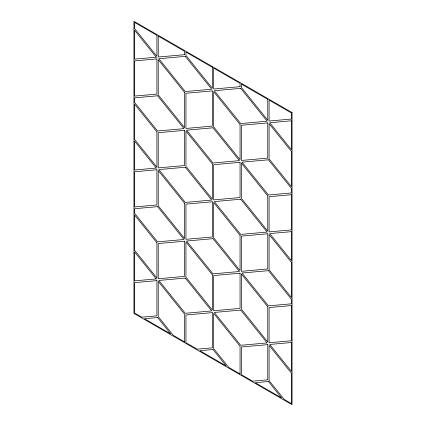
<?xml version="1.0" encoding="UTF-8"?>
<svg xmlns="http://www.w3.org/2000/svg" width="426" height="426" viewBox="0 0 426 426"><rect width="100%" height="100%" fill="white"/><g stroke="black" fill="none" stroke-linecap="round" stroke-linejoin="round"><path stroke-width="0.64" d="M156.251 57.206L134.605 59.139L134.605 30.273L156.251 57.206M184.628 54.672L158.227 57.031L158.227 36.082L184.628 51.322L184.628 54.672M156.912 58.905L134.605 60.897L134.605 96.09L156.912 94.098L156.912 58.905M185.283 56.37L158.887 58.724L185.283 91.563L211.685 89.204L185.283 56.37M240.056 86.675L213.66 89.029L213.66 68.085L240.056 83.326L240.056 86.675M157.572 95.797L134.605 97.847L134.605 102.421L157.572 130.995L183.968 128.636L157.572 95.797M212.34 90.903L185.944 93.262L185.944 128.46L212.34 126.101L212.34 90.903M240.717 88.368L214.315 90.727L240.717 123.567L267.113 121.208L240.717 88.368M291.395 119.04L269.088 121.032L269.088 100.083L291.395 112.965L291.395 119.04M184.628 130.335L158.227 132.694L158.227 167.887L184.628 165.533L184.628 130.335M213 127.8L186.604 130.159L213 162.998L239.396 160.639L213 127.8M267.773 122.906L241.372 125.265L241.372 160.464L267.773 158.105L267.773 122.906M291.395 120.798L269.749 122.731L291.395 149.664L291.395 120.798M156.251 168.068L134.605 170.001L134.605 141.134L156.251 168.068M156.912 169.761L134.605 171.758L134.605 206.951L156.912 204.959L156.912 169.761M185.283 167.232L158.887 169.585L185.283 202.425L211.685 200.066L185.283 167.232M240.056 162.338L213.66 164.697L213.66 199.89L240.056 197.531L240.056 162.338M268.428 159.803L242.032 162.162L268.428 194.996L291.395 192.946L291.395 188.372L268.428 159.803M157.572 206.658L134.605 208.708L134.605 213.282L157.572 241.856L183.968 239.497L157.572 206.658M212.34 201.764L185.944 204.123L185.944 239.321L212.34 236.962L212.34 201.764M240.717 199.23L214.315 201.589L240.717 234.428L267.113 232.069L240.717 199.23M291.395 194.703L269.088 196.695L269.088 231.893L291.395 229.902L291.395 194.703M184.628 241.196L158.227 243.555L158.227 278.748L184.628 276.394L184.628 241.196M213 238.661L186.604 241.02L213 273.859L239.396 271.5L213 238.661M267.773 233.767L241.372 236.126L241.372 271.325L267.773 268.966L267.773 233.767M291.395 231.659L269.749 233.592L291.395 260.526L291.395 231.659M156.251 278.929L134.605 280.862L134.605 251.995L156.251 278.929M156.912 280.622L134.605 282.619L134.605 313.035L141.773 317.173L156.912 315.82L156.912 280.622M185.283 278.087L158.887 280.446L185.283 313.286L211.685 310.927L185.283 278.087M240.056 273.199L213.66 275.553L213.66 310.751L240.056 308.392L240.056 273.199M268.428 270.664L242.032 273.023L268.428 305.857L291.395 303.807L291.395 299.233L268.428 270.664M157.572 317.519L144.409 318.696L170.735 333.893L157.572 317.519M212.34 312.625L185.944 314.984L185.944 342.674L197.201 349.176L212.34 347.824L212.34 312.625M240.717 310.091L214.315 312.45L240.717 345.289L267.113 342.93L240.717 310.091M291.395 305.564L269.088 307.556L269.088 342.754L291.395 340.763L291.395 305.564M213 349.522L199.837 350.699L226.163 365.897L213 349.522M267.773 344.629L241.372 346.988L241.372 374.678L252.634 381.179L267.773 379.827L267.773 344.629M291.395 342.52L269.749 344.453L291.395 371.387L291.395 342.52M268.428 381.526L255.265 382.697L281.591 397.9L268.428 381.526M292.055 112.586L133.945 21.3L133.945 313.414L292.055 404.7L292.055 112.586M156.912 35.321L134.605 22.44L134.605 28.515L156.912 56.269L156.912 35.321M212.34 67.324L185.944 52.084L185.944 55.433L212.34 88.267L212.34 67.324M267.773 99.327L241.372 84.087L241.372 87.431L267.773 120.27L267.773 99.327M184.628 341.913L173.366 335.416L158.227 316.582L158.227 281.384L184.628 314.223L184.628 341.913M240.056 373.916L228.799 367.42L213.66 348.585L213.66 313.387L240.056 346.226L240.056 373.916M291.395 403.56L284.227 399.423L269.088 380.588L269.088 345.39L291.395 373.139L291.395 403.56M291.395 151.422L269.088 123.668L269.088 158.866L291.395 186.615L291.395 151.422M240.056 124.504L213.66 91.665L213.66 126.863L240.056 159.702L240.056 124.504M184.628 92.501L158.227 59.661L158.227 94.86L184.628 127.699L184.628 92.501M267.773 195.939L241.372 163.099L241.372 198.292L267.773 231.132L267.773 195.939M212.34 163.935L185.944 131.096L185.944 166.289L212.34 199.128L212.34 163.935M291.395 262.278L269.088 234.529L269.088 269.727L291.395 297.476L291.395 262.278M156.912 131.932L134.605 104.178L134.605 139.377L156.912 167.13L156.912 131.932M240.056 235.365L213.66 202.526L213.66 237.724L240.056 270.563L240.056 235.365M184.628 203.362L158.227 170.522L158.227 205.721L184.628 238.56L184.628 203.362M267.773 306.795L241.372 273.961L241.372 309.154L267.773 341.993L267.773 306.795M212.34 274.797L185.944 241.957L185.944 277.15L212.34 309.99L212.34 274.797M156.912 242.793L134.605 215.039L134.605 250.238L156.912 277.992L156.912 242.793"/></g></svg>
